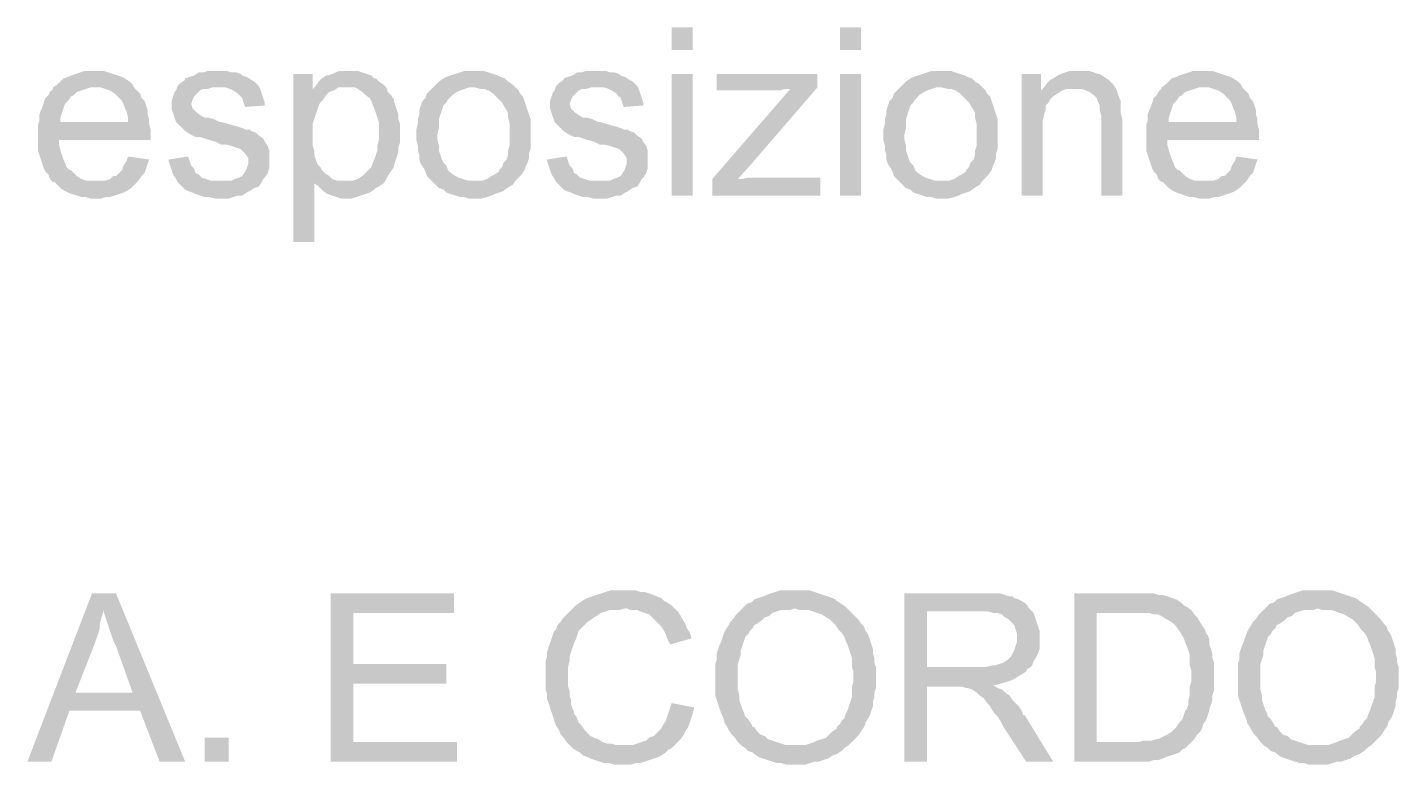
# Model space of a CAD drawing. Header units: millimetres. Extents: x -35.3 to 0.3, y 0.4 to 20.6.
# Drawn here: x -33.609 to -32.848, y 11.554 to 11.963 of the extents above; entities that cross this region are included whole.
import ezdxf

# ---------------------------------------------------------------- set-up
doc = ezdxf.new("R2010")
doc.units = ezdxf.units.MM
doc.layers.add('PDF _Riempimenti solidi', color=7, linetype='Continuous')

msp = doc.modelspace()

# ---------------------------------------------------------------- hatches: boundary and pattern name
at = {"layer": 'PDF _Riempimenti solidi', "transparency": 33554559}
for points in [[(-33.23933, 11.95017), (-33.23933, 11.96267), (-33.251, 11.96267), (-33.251, 11.95017)], [(-33.146, 11.95017), (-33.146, 11.96267), (-33.15767, 11.96267), (-33.15767, 11.95017)], [(-33.571, 11.93851), (-33.57683, 11.93851), (-33.57933, 11.93767), (-33.58183, 11.93684), (-33.58433, 11.93601), (-33.586, 11.93517), (-33.5885, 11.93434), (-33.59183, 11.93101), (-33.59433, 11.92934), (-33.56767, 11.92934), (-33.56517, 11.92851), (-33.56267, 11.92767), (-33.56017, 11.92601), (-33.55683, 11.92267), (-33.556, 11.92184), (-33.55517, 11.92017), (-33.55433, 11.91767), (-33.5535, 11.91601), (-33.55267, 11.91267), (-33.55267, 11.91017), (-33.59017, 11.91017), (-33.541, 11.90934), (-33.541, 11.91184), (-33.54183, 11.91434), (-33.54183, 11.91684), (-33.54267, 11.91934), (-33.5435, 11.92184), (-33.54517, 11.92351), (-33.546, 11.92601), (-33.54933, 11.92934), (-33.55017, 11.93101), (-33.55183, 11.93267), (-33.55433, 11.93434), (-33.556, 11.93517), (-33.5585, 11.93601), (-33.561, 11.93684), (-33.5635, 11.93767), (-33.566, 11.93851), (-33.5685, 11.93851)], [(-33.5035, 11.93851), (-33.5085, 11.93851), (-33.511, 11.93767), (-33.5135, 11.93767), (-33.516, 11.93601), (-33.5185, 11.93517), (-33.521, 11.93434), (-33.521, 11.93351), (-33.5235, 11.93184), (-33.52517, 11.93017), (-33.50267, 11.92934), (-33.4985, 11.92934), (-33.496, 11.92851), (-33.49433, 11.92767), (-33.49183, 11.92601), (-33.491, 11.92517), (-33.48933, 11.92351), (-33.4885, 11.92101), (-33.48767, 11.91851), (-33.47683, 11.91934), (-33.47683, 11.92101), (-33.47767, 11.92351), (-33.4785, 11.92601), (-33.47933, 11.92851), (-33.48017, 11.93017), (-33.48267, 11.93267), (-33.48433, 11.93351), (-33.48683, 11.93517), (-33.48933, 11.93601), (-33.49017, 11.93684), (-33.49267, 11.93767), (-33.49517, 11.93767), (-33.49767, 11.93851), (-33.50017, 11.93851)], [(-33.43017, 11.93851), (-33.43517, 11.93851), (-33.43767, 11.93767), (-33.43933, 11.93684), (-33.44183, 11.93601), (-33.44267, 11.93601), (-33.44517, 11.93434), (-33.44683, 11.93267), (-33.4485, 11.93017), (-33.43183, 11.92934), (-33.42683, 11.92934), (-33.42517, 11.92851), (-33.42267, 11.92684), (-33.421, 11.92517), (-33.4185, 11.92351), (-33.41767, 11.92184), (-33.41683, 11.91934), (-33.416, 11.91767), (-33.41517, 11.91517), (-33.4135, 11.91017), (-33.4135, 11.90017), (-33.41433, 11.89684), (-33.41433, 11.89434), (-33.41517, 11.89184), (-33.416, 11.88934), (-33.41683, 11.88767), (-33.41767, 11.88517), (-33.41933, 11.88351), (-33.421, 11.88184), (-33.42267, 11.88017), (-33.42517, 11.87851), (-33.42767, 11.87767), (-33.43183, 11.87767), (-33.44933, 11.87601), (-33.44767, 11.87517), (-33.446, 11.87351), (-33.44433, 11.87184), (-33.44183, 11.87017), (-33.43933, 11.86934), (-33.43433, 11.86767), (-33.4285, 11.86767), (-33.426, 11.86851), (-33.421, 11.87017), (-33.4185, 11.87101), (-33.416, 11.87267), (-33.41517, 11.87351), (-33.4135, 11.87434), (-33.411, 11.87601), (-33.40933, 11.87851), (-33.4085, 11.88017), (-33.40683, 11.88267), (-33.40517, 11.88517), (-33.40517, 11.88601), (-33.4035, 11.89101), (-33.40267, 11.89351), (-33.40267, 11.89601), (-33.40183, 11.89851), (-33.40183, 11.90934), (-33.40267, 11.91184), (-33.40267, 11.91434), (-33.4035, 11.91684), (-33.40433, 11.91934), (-33.40517, 11.92184), (-33.40517, 11.92267), (-33.40683, 11.92517), (-33.4085, 11.92684), (-33.40933, 11.92934), (-33.411, 11.93101), (-33.4135, 11.93267), (-33.41517, 11.93434), (-33.416, 11.93434), (-33.41767, 11.93601), (-33.42017, 11.93684), (-33.42267, 11.93767), (-33.42517, 11.93851), (-33.42767, 11.93851)], [(-33.361, 11.93851), (-33.366, 11.93851), (-33.3685, 11.93767), (-33.371, 11.93684), (-33.3735, 11.93601), (-33.376, 11.93517), (-33.37767, 11.93434), (-33.38017, 11.93267), (-33.3835, 11.92934), (-33.36017, 11.92934), (-33.35683, 11.92851), (-33.35517, 11.92851), (-33.35267, 11.92767), (-33.35017, 11.92601), (-33.3485, 11.92434), (-33.34517, 11.92101), (-33.34433, 11.91934), (-33.34267, 11.91684), (-33.34183, 11.91517), (-33.34183, 11.91267), (-33.341, 11.90934), (-33.341, 11.89684), (-33.34183, 11.89434), (-33.34183, 11.89184), (-33.34267, 11.88934), (-33.34433, 11.88767), (-33.34517, 11.88517), (-33.34683, 11.88351), (-33.34683, 11.88267), (-33.34933, 11.88101), (-33.351, 11.88017), (-33.3535, 11.87851), (-33.356, 11.87767), (-33.361, 11.87767), (-33.3835, 11.87684), (-33.38017, 11.87351), (-33.37767, 11.87267), (-33.376, 11.87101), (-33.3735, 11.87017), (-33.371, 11.86934), (-33.3685, 11.86851), (-33.366, 11.86851), (-33.3635, 11.86767), (-33.35683, 11.86767), (-33.3535, 11.86851), (-33.351, 11.86934), (-33.34933, 11.87017), (-33.34433, 11.87184), (-33.3435, 11.87267), (-33.341, 11.87434), (-33.33933, 11.87517), (-33.33767, 11.87767), (-33.33433, 11.88101), (-33.33267, 11.88351), (-33.33183, 11.88601), (-33.331, 11.88767), (-33.33017, 11.89017), (-33.33017, 11.89267), (-33.32933, 11.89517), (-33.32933, 11.91184), (-33.331, 11.91684), (-33.33183, 11.91934), (-33.33267, 11.92184), (-33.3335, 11.92434), (-33.33517, 11.92601), (-33.336, 11.92767), (-33.33767, 11.92934), (-33.33933, 11.93101), (-33.34183, 11.93267), (-33.3435, 11.93434), (-33.346, 11.93517), (-33.34767, 11.93601), (-33.35017, 11.93684), (-33.35267, 11.93767), (-33.35517, 11.93851), (-33.35767, 11.93851)], [(-33.2935, 11.93851), (-33.2985, 11.93851), (-33.301, 11.93767), (-33.3035, 11.93767), (-33.306, 11.93601), (-33.3085, 11.93517), (-33.311, 11.93434), (-33.311, 11.93351), (-33.3135, 11.93184), (-33.31517, 11.93017), (-33.29267, 11.92934), (-33.2885, 11.92934), (-33.286, 11.92851), (-33.28433, 11.92767), (-33.28183, 11.92601), (-33.281, 11.92517), (-33.27933, 11.92351), (-33.2785, 11.92101), (-33.27767, 11.91851), (-33.26683, 11.91934), (-33.26683, 11.92101), (-33.26767, 11.92351), (-33.2685, 11.92601), (-33.26933, 11.92851), (-33.27017, 11.93017), (-33.271, 11.93101), (-33.27267, 11.93267), (-33.27433, 11.93351), (-33.27683, 11.93517), (-33.27933, 11.93601), (-33.28017, 11.93684), (-33.28267, 11.93767), (-33.28517, 11.93767), (-33.28767, 11.93851), (-33.29017, 11.93851)], [(-33.10183, 11.93851), (-33.10683, 11.93851), (-33.10933, 11.93767), (-33.11183, 11.93684), (-33.11683, 11.93517), (-33.1185, 11.93434), (-33.121, 11.93267), (-33.12267, 11.93101), (-33.12433, 11.92934), (-33.101, 11.92934), (-33.09767, 11.92851), (-33.096, 11.92851), (-33.0935, 11.92767), (-33.091, 11.92601), (-33.08767, 11.92267), (-33.086, 11.92101), (-33.08517, 11.91934), (-33.0835, 11.91684), (-33.08267, 11.91517), (-33.08267, 11.91267), (-33.08183, 11.90934), (-33.08183, 11.89684), (-33.08267, 11.89434), (-33.08267, 11.89184), (-33.0835, 11.88934), (-33.08517, 11.88767), (-33.086, 11.88517), (-33.08767, 11.88351), (-33.08767, 11.88267), (-33.09017, 11.88101), (-33.09183, 11.88017), (-33.09433, 11.87851), (-33.09683, 11.87767), (-33.10183, 11.87767), (-33.12433, 11.87684), (-33.12267, 11.87517), (-33.121, 11.87351), (-33.1185, 11.87267), (-33.11683, 11.87101), (-33.11183, 11.86934), (-33.10933, 11.86851), (-33.10683, 11.86851), (-33.10433, 11.86767), (-33.09767, 11.86767), (-33.09433, 11.86851), (-33.09183, 11.86934), (-33.09017, 11.87017), (-33.08767, 11.87101), (-33.08517, 11.87184), (-33.08433, 11.87267), (-33.08183, 11.87434), (-33.08017, 11.87517), (-33.0785, 11.87767), (-33.07517, 11.88101), (-33.0735, 11.88351), (-33.07267, 11.88601), (-33.07183, 11.88767), (-33.071, 11.89017), (-33.071, 11.89267), (-33.07017, 11.89517), (-33.07017, 11.91184), (-33.07183, 11.91684), (-33.07267, 11.91934), (-33.0735, 11.92184), (-33.07433, 11.92434), (-33.076, 11.92601), (-33.07683, 11.92767), (-33.0785, 11.92934), (-33.08017, 11.93101), (-33.08267, 11.93267), (-33.08433, 11.93434), (-33.08683, 11.93517), (-33.0885, 11.93601), (-33.091, 11.93684), (-33.0935, 11.93767), (-33.096, 11.93851), (-33.0985, 11.93851)], [(-33.02433, 11.93851), (-33.03017, 11.93851), (-33.03267, 11.93767), (-33.03517, 11.93684), (-33.03683, 11.93601), (-33.03933, 11.93434), (-33.041, 11.93351), (-33.04267, 11.93184), (-33.04433, 11.92934), (-33.02683, 11.92851), (-33.0235, 11.92851), (-33.021, 11.92767), (-33.01933, 11.92684), (-33.01683, 11.92517), (-33.01517, 11.92351), (-33.01433, 11.92101), (-33.0135, 11.91934), (-33.0135, 11.91684), (-33.01267, 11.91351), (-33.01267, 11.86934), (-33.001, 11.86934), (-33.001, 11.91184), (-33.00183, 11.91517), (-33.00183, 11.92184), (-33.00267, 11.92351), (-33.0035, 11.92601), (-33.00433, 11.92851), (-33.006, 11.93101), (-33.00683, 11.93184), (-33.0085, 11.93351), (-33.011, 11.93517), (-33.0135, 11.93684), (-33.01433, 11.93684), (-33.01683, 11.93767), (-33.01933, 11.93851), (-33.02183, 11.93851)], [(-32.956, 11.93851), (-32.96183, 11.93851), (-32.96433, 11.93767), (-32.96683, 11.93684), (-32.96933, 11.93601), (-32.971, 11.93517), (-32.9735, 11.93434), (-32.97683, 11.93101), (-32.97933, 11.92934), (-32.95267, 11.92934), (-32.95017, 11.92851), (-32.94767, 11.92767), (-32.94517, 11.92601), (-32.94183, 11.92267), (-32.941, 11.92184), (-32.94017, 11.92017), (-32.93933, 11.91767), (-32.9385, 11.91601), (-32.93767, 11.91267), (-32.93767, 11.91017), (-32.97517, 11.91017), (-32.926, 11.90934), (-32.926, 11.91184), (-32.92683, 11.91434), (-32.92683, 11.91684), (-32.92767, 11.91934), (-32.9285, 11.92184), (-32.93017, 11.92351), (-32.931, 11.92601), (-32.93267, 11.92767), (-32.93433, 11.92934), (-32.93517, 11.93101), (-32.93683, 11.93267), (-32.93933, 11.93434), (-32.941, 11.93517), (-32.946, 11.93684), (-32.9485, 11.93767), (-32.951, 11.93851), (-32.9535, 11.93851)], [(-33.52517, 11.93017), (-33.526, 11.92767), (-33.52683, 11.92684), (-33.52767, 11.92434), (-33.5285, 11.92184), (-33.5285, 11.91767), (-33.52767, 11.91517), (-33.52683, 11.91267), (-33.526, 11.91017), (-33.52267, 11.90684), (-33.521, 11.90517), (-33.5185, 11.90351), (-33.51683, 11.90267), (-33.51517, 11.90184), (-33.51267, 11.90184), (-33.51017, 11.90101), (-33.50767, 11.90017), (-33.50433, 11.89934), (-33.501, 11.89767), (-33.4985, 11.89767), (-33.49517, 11.89684), (-33.49267, 11.89601), (-33.49017, 11.89517), (-33.48767, 11.89267), (-33.486, 11.89017), (-33.486, 11.88684), (-33.48683, 11.88434), (-33.48767, 11.88267), (-33.48933, 11.88017), (-33.491, 11.87934), (-33.4935, 11.87851), (-33.49517, 11.87767), (-33.501, 11.87767), (-33.52517, 11.87684), (-33.52183, 11.87351), (-33.521, 11.87267), (-33.51933, 11.87184), (-33.51683, 11.87101), (-33.51517, 11.87017), (-33.51267, 11.86934), (-33.51017, 11.86851), (-33.50767, 11.86851), (-33.50433, 11.86767), (-33.49683, 11.86767), (-33.49433, 11.86851), (-33.49183, 11.86934), (-33.48933, 11.86934), (-33.48683, 11.87101), (-33.48517, 11.87184), (-33.48267, 11.87351), (-33.48017, 11.87434), (-33.4785, 11.87684), (-33.47767, 11.87851), (-33.47683, 11.87934), (-33.47517, 11.88184), (-33.47433, 11.88434), (-33.47433, 11.89434), (-33.47517, 11.89684), (-33.47683, 11.89934), (-33.47767, 11.90101), (-33.48017, 11.90267), (-33.48183, 11.90434), (-33.48433, 11.90517), (-33.48517, 11.90601), (-33.48767, 11.90601), (-33.48933, 11.90684), (-33.49183, 11.90767), (-33.49517, 11.90851), (-33.49767, 11.90934), (-33.501, 11.91017), (-33.50183, 11.91017), (-33.50517, 11.91184), (-33.5085, 11.91267), (-33.51017, 11.91267), (-33.51183, 11.91351), (-33.51433, 11.91517), (-33.516, 11.91684), (-33.51683, 11.91767), (-33.51767, 11.92017), (-33.51683, 11.92267), (-33.516, 11.92434), (-33.5135, 11.92684), (-33.51267, 11.92767), (-33.511, 11.92851), (-33.5085, 11.92851), (-33.506, 11.92934), (-33.50267, 11.92934)], [(-33.45017, 11.93684), (-33.461, 11.93684), (-33.461, 11.84351), (-33.44933, 11.84351), (-33.44933, 11.87601), (-33.43183, 11.87767), (-33.43683, 11.87767), (-33.43933, 11.87851), (-33.441, 11.88017), (-33.4435, 11.88184), (-33.44517, 11.88351), (-33.446, 11.88517), (-33.44767, 11.88684), (-33.44933, 11.89184), (-33.44933, 11.89434), (-33.45017, 11.89684), (-33.45017, 11.90934), (-33.44767, 11.91684), (-33.44683, 11.91934), (-33.446, 11.92101), (-33.44433, 11.92267), (-33.44267, 11.92517), (-33.441, 11.92684), (-33.4385, 11.92767), (-33.45017, 11.92851)], [(-33.4485, 11.93017), (-33.45017, 11.92851), (-33.4385, 11.92767), (-33.436, 11.92934), (-33.43183, 11.92934)], [(-33.31517, 11.93017), (-33.316, 11.92767), (-33.31683, 11.92684), (-33.31767, 11.92434), (-33.3185, 11.92184), (-33.3185, 11.91767), (-33.31767, 11.91517), (-33.316, 11.91017), (-33.31433, 11.90851), (-33.311, 11.90517), (-33.3085, 11.90351), (-33.30517, 11.90184), (-33.30267, 11.90184), (-33.30017, 11.90101), (-33.29767, 11.90017), (-33.29433, 11.89934), (-33.291, 11.89767), (-33.2885, 11.89767), (-33.28517, 11.89684), (-33.28267, 11.89601), (-33.28017, 11.89517), (-33.27933, 11.89434), (-33.27767, 11.89267), (-33.276, 11.89017), (-33.276, 11.88684), (-33.27683, 11.88434), (-33.27767, 11.88267), (-33.27933, 11.88017), (-33.281, 11.87934), (-33.2835, 11.87851), (-33.28517, 11.87767), (-33.291, 11.87767), (-33.31517, 11.87684), (-33.3135, 11.87517), (-33.31183, 11.87351), (-33.311, 11.87267), (-33.30933, 11.87184), (-33.30683, 11.87101), (-33.30517, 11.87017), (-33.30267, 11.86934), (-33.30017, 11.86851), (-33.29767, 11.86851), (-33.29433, 11.86767), (-33.28683, 11.86767), (-33.28183, 11.86934), (-33.27933, 11.86934), (-33.27683, 11.87101), (-33.27517, 11.87184), (-33.27267, 11.87351), (-33.27017, 11.87434), (-33.2685, 11.87684), (-33.26767, 11.87851), (-33.26683, 11.87934), (-33.26517, 11.88184), (-33.26433, 11.88434), (-33.26433, 11.89434), (-33.26517, 11.89684), (-33.26683, 11.89934), (-33.26767, 11.90101), (-33.27017, 11.90267), (-33.27183, 11.90434), (-33.27433, 11.90517), (-33.27517, 11.90601), (-33.27767, 11.90601), (-33.27933, 11.90684), (-33.28183, 11.90767), (-33.28517, 11.90851), (-33.28767, 11.90934), (-33.291, 11.91017), (-33.29183, 11.91017), (-33.29517, 11.91184), (-33.2985, 11.91267), (-33.30017, 11.91267), (-33.30183, 11.91351), (-33.30433, 11.91517), (-33.306, 11.91684), (-33.30683, 11.91767), (-33.30767, 11.92017), (-33.30683, 11.92267), (-33.306, 11.92434), (-33.3035, 11.92684), (-33.30267, 11.92767), (-33.301, 11.92851), (-33.2985, 11.92851), (-33.296, 11.92934), (-33.29267, 11.92934)], [(-33.23933, 11.86934), (-33.23933, 11.93684), (-33.251, 11.93684), (-33.251, 11.86934)], [(-33.17017, 11.93684), (-33.226, 11.93684), (-33.226, 11.92767), (-33.191, 11.92767), (-33.1885, 11.92851), (-33.18517, 11.92851), (-33.17017, 11.92934)], [(-33.146, 11.86934), (-33.146, 11.93684), (-33.15767, 11.93684), (-33.15767, 11.86934)], [(-33.046, 11.93684), (-33.05683, 11.93684), (-33.05683, 11.86934), (-33.04517, 11.86934), (-33.04517, 11.91101), (-33.04433, 11.91434), (-33.0435, 11.91684), (-33.0435, 11.91934), (-33.04183, 11.92101), (-33.041, 11.92267), (-33.03933, 11.92434), (-33.03683, 11.92601), (-33.03433, 11.92767), (-33.046, 11.92767)], [(-33.59433, 11.92934), (-33.59433, 11.92851), (-33.596, 11.92684), (-33.59683, 11.92517), (-33.5985, 11.92351), (-33.59933, 11.92101), (-33.60017, 11.91851), (-33.601, 11.91684), (-33.60183, 11.91434), (-33.60183, 11.91101), (-33.60267, 11.90851), (-33.60267, 11.89434), (-33.59933, 11.88434), (-33.5985, 11.88267), (-33.59683, 11.88101), (-33.596, 11.87851), (-33.59433, 11.87684), (-33.57017, 11.87767), (-33.576, 11.87767), (-33.5785, 11.87851), (-33.581, 11.88017), (-33.58433, 11.88351), (-33.58517, 11.88351), (-33.58683, 11.88517), (-33.58767, 11.88767), (-33.5885, 11.88934), (-33.58933, 11.89184), (-33.59017, 11.89434), (-33.591, 11.89767), (-33.591, 11.90017), (-33.54017, 11.90017), (-33.54017, 11.90601), (-33.541, 11.90934), (-33.59017, 11.91017), (-33.59017, 11.91267), (-33.58933, 11.91517), (-33.5885, 11.91767), (-33.58767, 11.92017), (-33.586, 11.92184), (-33.58433, 11.92434), (-33.58267, 11.92517), (-33.581, 11.92684), (-33.5785, 11.92767), (-33.5735, 11.92934), (-33.571, 11.92934)], [(-33.3835, 11.92934), (-33.38683, 11.92601), (-33.38767, 11.92351), (-33.38933, 11.92184), (-33.39017, 11.91934), (-33.391, 11.91684), (-33.391, 11.91434), (-33.39183, 11.91184), (-33.39183, 11.90934), (-33.39267, 11.90601), (-33.39267, 11.90017), (-33.39183, 11.89684), (-33.39183, 11.89434), (-33.391, 11.89184), (-33.391, 11.88934), (-33.39017, 11.88684), (-33.3885, 11.88434), (-33.38767, 11.88267), (-33.38683, 11.88017), (-33.3835, 11.87684), (-33.361, 11.87767), (-33.36433, 11.87767), (-33.36683, 11.87851), (-33.36933, 11.87934), (-33.371, 11.88017), (-33.3735, 11.88184), (-33.37517, 11.88351), (-33.376, 11.88601), (-33.37767, 11.88767), (-33.3785, 11.88934), (-33.38017, 11.89434), (-33.38017, 11.89684), (-33.381, 11.90017), (-33.381, 11.90351), (-33.38017, 11.90684), (-33.38017, 11.91184), (-33.3785, 11.91684), (-33.37767, 11.91934), (-33.376, 11.92101), (-33.37517, 11.92267), (-33.37433, 11.92351), (-33.37267, 11.92517), (-33.37017, 11.92684), (-33.3685, 11.92767), (-33.366, 11.92851), (-33.3635, 11.92934), (-33.361, 11.92934)], [(-33.17017, 11.92934), (-33.18517, 11.92851), (-33.2285, 11.87851), (-33.2285, 11.86934), (-33.21433, 11.87851), (-33.20683, 11.88684)], [(-33.12433, 11.92934), (-33.126, 11.92767), (-33.12767, 11.92601), (-33.1285, 11.92351), (-33.13017, 11.92184), (-33.131, 11.91934), (-33.13183, 11.91684), (-33.13183, 11.91434), (-33.13267, 11.91184), (-33.13267, 11.90934), (-33.1335, 11.90601), (-33.1335, 11.90017), (-33.13267, 11.89684), (-33.13267, 11.89434), (-33.13183, 11.89184), (-33.13183, 11.88934), (-33.131, 11.88684), (-33.12933, 11.88434), (-33.1285, 11.88267), (-33.12767, 11.88017), (-33.126, 11.87851), (-33.12433, 11.87684), (-33.10183, 11.87767), (-33.10517, 11.87767), (-33.10767, 11.87851), (-33.11017, 11.87934), (-33.11183, 11.88017), (-33.11433, 11.88184), (-33.116, 11.88351), (-33.11683, 11.88601), (-33.1185, 11.88767), (-33.11933, 11.88934), (-33.121, 11.89434), (-33.121, 11.89684), (-33.12183, 11.90017), (-33.12183, 11.90351), (-33.121, 11.90684), (-33.121, 11.91184), (-33.11933, 11.91684), (-33.1185, 11.91934), (-33.11683, 11.92101), (-33.116, 11.92267), (-33.11517, 11.92351), (-33.1135, 11.92517), (-33.111, 11.92684), (-33.10933, 11.92767), (-33.10683, 11.92851), (-33.10433, 11.92934), (-33.10183, 11.92934)], [(-33.04433, 11.92934), (-33.046, 11.92767), (-33.03433, 11.92767), (-33.03183, 11.92851), (-33.02683, 11.92851)], [(-32.97933, 11.92934), (-32.97933, 11.92851), (-32.981, 11.92684), (-32.98183, 11.92517), (-32.9835, 11.92351), (-32.98433, 11.92101), (-32.98517, 11.91851), (-32.986, 11.91684), (-32.98683, 11.91434), (-32.98683, 11.91101), (-32.98767, 11.90851), (-32.98767, 11.89434), (-32.98683, 11.89184), (-32.986, 11.88934), (-32.98517, 11.88684), (-32.98433, 11.88434), (-32.9835, 11.88267), (-32.98183, 11.88101), (-32.981, 11.87851), (-32.97933, 11.87684), (-32.95517, 11.87767), (-32.961, 11.87767), (-32.9635, 11.87851), (-32.966, 11.88017), (-32.96933, 11.88351), (-32.97017, 11.88351), (-32.97183, 11.88517), (-32.97267, 11.88767), (-32.9735, 11.88934), (-32.97517, 11.89434), (-32.976, 11.89767), (-32.976, 11.90017), (-32.92517, 11.90017), (-32.92517, 11.90601), (-32.926, 11.90934), (-32.97517, 11.91017), (-32.97517, 11.91267), (-32.97433, 11.91517), (-32.9735, 11.91767), (-32.97267, 11.92017), (-32.971, 11.92184), (-32.96933, 11.92434), (-32.96767, 11.92517), (-32.966, 11.92684), (-32.9635, 11.92767), (-32.961, 11.92851), (-32.9585, 11.92934), (-32.956, 11.92934)], [(-33.55267, 11.89101), (-33.5535, 11.88851), (-33.55517, 11.88601), (-33.556, 11.88351), (-33.55767, 11.88184), (-33.55933, 11.88017), (-33.561, 11.88017), (-33.56267, 11.87851), (-33.56517, 11.87767), (-33.57017, 11.87767), (-33.59433, 11.87684), (-33.5935, 11.87684), (-33.59183, 11.87517), (-33.59017, 11.87351), (-33.58767, 11.87184), (-33.586, 11.87101), (-33.581, 11.86934), (-33.5785, 11.86851), (-33.576, 11.86851), (-33.5735, 11.86767), (-33.56767, 11.86767), (-33.56517, 11.86851), (-33.56267, 11.86851), (-33.56017, 11.86934), (-33.55767, 11.87017), (-33.55517, 11.87101), (-33.5535, 11.87184), (-33.551, 11.87351), (-33.55017, 11.87434), (-33.5485, 11.87601), (-33.54683, 11.87767), (-33.54517, 11.88017), (-33.5435, 11.88184), (-33.54267, 11.88434), (-33.54183, 11.88684), (-33.541, 11.88934)], [(-33.51933, 11.89101), (-33.53017, 11.88934), (-33.53017, 11.88851), (-33.52933, 11.88601), (-33.5285, 11.88351), (-33.52767, 11.88101), (-33.526, 11.87851), (-33.52517, 11.87684), (-33.501, 11.87767), (-33.50683, 11.87767), (-33.50933, 11.87851), (-33.51183, 11.87934), (-33.5135, 11.88101), (-33.51517, 11.88184), (-33.516, 11.88434), (-33.51767, 11.88601), (-33.5185, 11.88851)], [(-33.30933, 11.89101), (-33.32017, 11.88934), (-33.32017, 11.88851), (-33.31933, 11.88601), (-33.3185, 11.88351), (-33.31767, 11.88101), (-33.316, 11.87851), (-33.31517, 11.87684), (-33.291, 11.87767), (-33.29683, 11.87767), (-33.29933, 11.87851), (-33.30183, 11.87934), (-33.3035, 11.88101), (-33.30517, 11.88184), (-33.306, 11.88434), (-33.30767, 11.88601), (-33.3085, 11.88851)], [(-32.93767, 11.89101), (-32.9385, 11.88851), (-32.94017, 11.88601), (-32.941, 11.88351), (-32.94267, 11.88184), (-32.94433, 11.88017), (-32.946, 11.88017), (-32.94767, 11.87851), (-32.95017, 11.87767), (-32.95517, 11.87767), (-32.97933, 11.87684), (-32.9785, 11.87684), (-32.97683, 11.87517), (-32.97517, 11.87351), (-32.97267, 11.87184), (-32.971, 11.87101), (-32.966, 11.86934), (-32.9635, 11.86851), (-32.961, 11.86851), (-32.9585, 11.86767), (-32.95267, 11.86767), (-32.95017, 11.86851), (-32.94767, 11.86851), (-32.94517, 11.86934), (-32.94267, 11.87017), (-32.94017, 11.87101), (-32.9385, 11.87184), (-32.936, 11.87351), (-32.93517, 11.87434), (-32.9335, 11.87601), (-32.93183, 11.87767), (-32.93017, 11.88017), (-32.9285, 11.88184), (-32.92767, 11.88434), (-32.926, 11.88934)], [(-33.1685, 11.87934), (-33.2085, 11.87934), (-33.21183, 11.87851), (-33.21433, 11.87851), (-33.2285, 11.86934), (-33.1685, 11.86934)], [(-33.55933, 11.64851), (-33.57267, 11.64851), (-33.6085, 11.55517), (-33.59517, 11.55517), (-33.58517, 11.58351), (-33.546, 11.58351), (-33.58183, 11.59351), (-33.571, 11.62101), (-33.57017, 11.62351), (-33.56933, 11.62601), (-33.5685, 11.62851), (-33.5685, 11.63101), (-33.56767, 11.63434), (-33.566, 11.63934)], [(-33.55933, 11.64851), (-33.566, 11.63934), (-33.566, 11.63767), (-33.56517, 11.63517), (-33.56433, 11.63267), (-33.5635, 11.63017), (-33.56267, 11.62767), (-33.56183, 11.62517), (-33.561, 11.62267), (-33.55933, 11.61934), (-33.55017, 11.59351), (-33.58183, 11.59351), (-33.546, 11.58351), (-33.53517, 11.55517), (-33.521, 11.55517)], [(-33.37183, 11.64851), (-33.44017, 11.64851), (-33.44017, 11.55517), (-33.37017, 11.55517), (-33.37017, 11.56601), (-33.42767, 11.56601), (-33.42767, 11.59851), (-33.376, 11.59851), (-33.376, 11.60934), (-33.42767, 11.60934), (-33.42767, 11.63767), (-33.37183, 11.63767)], [(-33.27683, 11.65017), (-33.28517, 11.65017), (-33.28767, 11.64934), (-33.29017, 11.64851), (-33.29267, 11.64767), (-33.29517, 11.64684), (-33.29767, 11.64601), (-33.29933, 11.64517), (-33.30433, 11.64184), (-33.30767, 11.63851), (-33.30933, 11.63684), (-33.311, 11.63517), (-33.31267, 11.63267), (-33.31433, 11.63101), (-33.31517, 11.62851), (-33.316, 11.62767), (-33.31683, 11.62601), (-33.31767, 11.62351), (-33.3185, 11.62101), (-33.31933, 11.61851), (-33.32017, 11.61601), (-33.32017, 11.61351), (-33.321, 11.61101), (-33.321, 11.59517), (-33.32017, 11.59267), (-33.32017, 11.59017), (-33.31933, 11.58767), (-33.3185, 11.58517), (-33.31767, 11.58267), (-33.31517, 11.57517), (-33.3135, 11.57267), (-33.31267, 11.57017), (-33.311, 11.56851), (-33.30933, 11.56601), (-33.30767, 11.56434), (-33.306, 11.56267), (-33.2785, 11.56434), (-33.28183, 11.56434), (-33.28433, 11.56517), (-33.28683, 11.56517), (-33.28933, 11.56601), (-33.29183, 11.56767), (-33.29433, 11.56851), (-33.296, 11.56934), (-33.29933, 11.57267), (-33.301, 11.57517), (-33.30267, 11.57684), (-33.3035, 11.57934), (-33.30517, 11.58184), (-33.30517, 11.58267), (-33.306, 11.58434), (-33.30683, 11.58684), (-33.30683, 11.58934), (-33.30767, 11.59184), (-33.30767, 11.59434), (-33.3085, 11.59684), (-33.3085, 11.60767), (-33.30767, 11.61101), (-33.30767, 11.61351), (-33.30683, 11.61601), (-33.306, 11.61851), (-33.30517, 11.62101), (-33.30433, 11.62267), (-33.3035, 11.62517), (-33.30267, 11.62767), (-33.29933, 11.63101), (-33.29767, 11.63267), (-33.29517, 11.63434), (-33.29433, 11.63517), (-33.29267, 11.63601), (-33.29017, 11.63767), (-33.28767, 11.63851), (-33.28517, 11.63934), (-33.28017, 11.63934), (-33.27683, 11.64017), (-33.24933, 11.64017), (-33.251, 11.64184), (-33.2535, 11.64351), (-33.25517, 11.64434), (-33.25683, 11.64601), (-33.25933, 11.64684), (-33.261, 11.64767), (-33.2635, 11.64851), (-33.266, 11.64934), (-33.2685, 11.64934), (-33.271, 11.65017), (-33.27433, 11.65017)], [(-33.18267, 11.65017), (-33.191, 11.65017), (-33.1935, 11.64934), (-33.196, 11.64851), (-33.1985, 11.64767), (-33.20017, 11.64684), (-33.20267, 11.64601), (-33.20517, 11.64517), (-33.20683, 11.64351), (-33.20933, 11.64267), (-33.211, 11.64101), (-33.18267, 11.64017), (-33.18017, 11.63934), (-33.17517, 11.63934), (-33.17017, 11.63767), (-33.16767, 11.63684), (-33.16517, 11.63517), (-33.1635, 11.63434), (-33.16183, 11.63267), (-33.16017, 11.63101), (-33.1585, 11.62851), (-33.15683, 11.62684), (-33.15517, 11.62434), (-33.15433, 11.62184), (-33.1535, 11.62017), (-33.15267, 11.61767), (-33.15183, 11.61517), (-33.151, 11.61267), (-33.151, 11.60767), (-33.15017, 11.60517), (-33.15017, 11.59934), (-33.151, 11.59684), (-33.151, 11.59101), (-33.15183, 11.58851), (-33.15267, 11.58601), (-33.1535, 11.58351), (-33.15433, 11.58184), (-33.15517, 11.57934), (-33.15683, 11.57767), (-33.15767, 11.57601), (-33.15933, 11.57434), (-33.15933, 11.57351), (-33.16183, 11.57184), (-33.16517, 11.56851), (-33.16767, 11.56767), (-33.17017, 11.56684), (-33.17183, 11.56601), (-33.17433, 11.56517), (-33.17683, 11.56434), (-33.18267, 11.56434), (-33.15267, 11.56434), (-33.151, 11.56601), (-33.14767, 11.56934), (-33.146, 11.57184), (-33.14433, 11.57434), (-33.1435, 11.57601), (-33.1435, 11.57684), (-33.14183, 11.57934), (-33.141, 11.58101), (-33.14017, 11.58351), (-33.13933, 11.58601), (-33.13933, 11.58851), (-33.1385, 11.59101), (-33.1385, 11.59351), (-33.13767, 11.59601), (-33.13767, 11.60767), (-33.1385, 11.61017), (-33.1385, 11.61267), (-33.13933, 11.61517), (-33.13933, 11.61767), (-33.14017, 11.62017), (-33.14183, 11.62517), (-33.14267, 11.62684), (-33.1435, 11.62767), (-33.14433, 11.63017), (-33.146, 11.63184), (-33.14767, 11.63434), (-33.151, 11.63767), (-33.15433, 11.64101), (-33.15683, 11.64267), (-33.15933, 11.64434), (-33.16017, 11.64517), (-33.16183, 11.64601), (-33.16433, 11.64684), (-33.16683, 11.64767), (-33.16933, 11.64851), (-33.17183, 11.64934), (-33.17433, 11.65017), (-33.17933, 11.65017)], [(-33.08017, 11.64851), (-33.12183, 11.64851), (-33.12183, 11.55517), (-33.10933, 11.55517), (-33.10933, 11.59684), (-33.09517, 11.59684), (-33.07267, 11.59767), (-33.071, 11.59767), (-33.0685, 11.59851), (-33.06517, 11.59934), (-33.06267, 11.60017), (-33.061, 11.60101), (-33.0585, 11.60267), (-33.05683, 11.60351), (-33.05433, 11.60517), (-33.0535, 11.60684), (-33.05267, 11.60684), (-33.10933, 11.60767), (-33.10933, 11.63851), (-33.07933, 11.63851), (-33.05267, 11.64017), (-33.05433, 11.64267), (-33.05683, 11.64434), (-33.0585, 11.64517), (-33.061, 11.64601), (-33.06183, 11.64684), (-33.0635, 11.64684), (-33.066, 11.64767), (-33.0685, 11.64851), (-33.07683, 11.64851)], [(-32.99517, 11.64851), (-33.02767, 11.64851), (-33.02767, 11.55517), (-32.986, 11.55517), (-32.9835, 11.55601), (-32.981, 11.55601), (-32.9785, 11.55684), (-32.97683, 11.55767), (-32.97433, 11.55851), (-32.96933, 11.56017), (-32.96767, 11.56184), (-32.966, 11.56267), (-32.96267, 11.56601), (-33.01517, 11.56601), (-33.01517, 11.63767), (-32.99517, 11.63767), (-32.96267, 11.63934), (-32.96517, 11.64101), (-32.96683, 11.64184), (-32.9685, 11.64351), (-32.971, 11.64517), (-32.9735, 11.64601), (-32.976, 11.64684), (-32.9785, 11.64767), (-32.981, 11.64767), (-32.9835, 11.64851), (-32.99183, 11.64851)], [(-32.89267, 11.65017), (-32.901, 11.65017), (-32.9035, 11.64934), (-32.906, 11.64851), (-32.9085, 11.64767), (-32.91017, 11.64684), (-32.91267, 11.64601), (-32.91517, 11.64517), (-32.91683, 11.64351), (-32.91933, 11.64267), (-32.921, 11.64101), (-32.89267, 11.64017), (-32.89017, 11.63934), (-32.88517, 11.63934), (-32.88267, 11.63851), (-32.88017, 11.63767), (-32.87767, 11.63684), (-32.87517, 11.63517), (-32.8735, 11.63434), (-32.87017, 11.63101), (-32.8685, 11.62851), (-32.86683, 11.62684), (-32.86517, 11.62434), (-32.86433, 11.62184), (-32.8635, 11.62017), (-32.86183, 11.61517), (-32.861, 11.61267), (-32.861, 11.60767), (-32.86017, 11.60517), (-32.86017, 11.59934), (-32.861, 11.59684), (-32.861, 11.59101), (-32.86183, 11.58851), (-32.86267, 11.58601), (-32.8635, 11.58351), (-32.86433, 11.58184), (-32.86517, 11.57934), (-32.86683, 11.57767), (-32.86767, 11.57601), (-32.86933, 11.57434), (-32.86933, 11.57351), (-32.87183, 11.57184), (-32.8735, 11.57017), (-32.87517, 11.56851), (-32.87767, 11.56767), (-32.88017, 11.56684), (-32.88183, 11.56601), (-32.88433, 11.56517), (-32.88683, 11.56434), (-32.89267, 11.56434), (-32.86267, 11.56434), (-32.85933, 11.56767), (-32.85767, 11.56934), (-32.856, 11.57184), (-32.85433, 11.57434), (-32.8535, 11.57601), (-32.8535, 11.57684), (-32.85183, 11.57934), (-32.851, 11.58101), (-32.85017, 11.58351), (-32.84933, 11.58601), (-32.84933, 11.58851), (-32.8485, 11.59101), (-32.8485, 11.59351), (-32.84767, 11.59601), (-32.84767, 11.60767), (-32.8485, 11.61017), (-32.8485, 11.61267), (-32.84933, 11.61517), (-32.84933, 11.61767), (-32.85183, 11.62517), (-32.85267, 11.62684), (-32.8535, 11.62767), (-32.85433, 11.63017), (-32.856, 11.63184), (-32.85767, 11.63434), (-32.85933, 11.63601), (-32.86267, 11.63934), (-32.86433, 11.64101), (-32.86683, 11.64267), (-32.86933, 11.64434), (-32.87017, 11.64517), (-32.87183, 11.64601), (-32.87433, 11.64684), (-32.87683, 11.64767), (-32.87933, 11.64851), (-32.88183, 11.64934), (-32.88433, 11.65017), (-32.88933, 11.65017)], [(-33.211, 11.64101), (-33.21267, 11.63934), (-33.21433, 11.63767), (-33.21517, 11.63684), (-33.21683, 11.63434), (-33.2185, 11.63267), (-33.21933, 11.63101), (-33.221, 11.62851), (-33.22183, 11.62684), (-33.22267, 11.62434), (-33.2235, 11.62184), (-33.22433, 11.62017), (-33.226, 11.61517), (-33.226, 11.61184), (-33.22683, 11.60934), (-33.22683, 11.59184), (-33.226, 11.58934), (-33.22517, 11.58684), (-33.22433, 11.58434), (-33.2235, 11.58184), (-33.22267, 11.58017), (-33.22183, 11.57767), (-33.22183, 11.57684), (-33.22017, 11.57434), (-33.21933, 11.57267), (-33.21767, 11.57017), (-33.216, 11.56851), (-33.21433, 11.56601), (-33.21267, 11.56434), (-33.21017, 11.56267), (-33.2085, 11.56101), (-33.206, 11.56017), (-33.20517, 11.55934), (-33.20267, 11.55767), (-33.20017, 11.55684), (-33.19517, 11.55517), (-33.19267, 11.55434), (-33.19017, 11.55434), (-33.18767, 11.55351), (-33.17683, 11.55351), (-33.17433, 11.55434), (-33.17183, 11.55517), (-33.16933, 11.55517), (-33.16433, 11.55684), (-33.16183, 11.55851), (-33.15933, 11.55934), (-33.15683, 11.56101), (-33.15517, 11.56267), (-33.15267, 11.56434), (-33.18767, 11.56434), (-33.19017, 11.56517), (-33.19267, 11.56601), (-33.19517, 11.56684), (-33.19767, 11.56767), (-33.19933, 11.56934), (-33.20183, 11.57017), (-33.2035, 11.57184), (-33.20517, 11.57434), (-33.206, 11.57434), (-33.20683, 11.57601), (-33.2085, 11.57851), (-33.21017, 11.58017), (-33.211, 11.58267), (-33.21183, 11.58434), (-33.21267, 11.58684), (-33.2135, 11.58934), (-33.2135, 11.59184), (-33.21433, 11.59517), (-33.21433, 11.60934), (-33.2135, 11.61184), (-33.21267, 11.61434), (-33.21267, 11.61684), (-33.21017, 11.62434), (-33.2085, 11.62601), (-33.20767, 11.62767), (-33.206, 11.62934), (-33.20517, 11.63101), (-33.2035, 11.63184), (-33.201, 11.63351), (-33.19933, 11.63517), (-33.19683, 11.63601), (-33.19517, 11.63767), (-33.19267, 11.63851), (-33.19017, 11.63934), (-33.18517, 11.63934), (-33.18267, 11.64017)], [(-32.921, 11.64101), (-32.92433, 11.63767), (-32.92517, 11.63684), (-32.92683, 11.63434), (-32.9285, 11.63267), (-32.92933, 11.63101), (-32.931, 11.62851), (-32.93183, 11.62684), (-32.9335, 11.62184), (-32.93433, 11.62017), (-32.936, 11.61517), (-32.936, 11.61184), (-32.93683, 11.60934), (-32.93683, 11.59184), (-32.936, 11.58934), (-32.93517, 11.58684), (-32.93433, 11.58434), (-32.9335, 11.58184), (-32.93267, 11.58017), (-32.93183, 11.57767), (-32.93183, 11.57684), (-32.93017, 11.57434), (-32.92933, 11.57267), (-32.92767, 11.57017), (-32.926, 11.56851), (-32.92433, 11.56601), (-32.92267, 11.56434), (-32.92017, 11.56267), (-32.9185, 11.56101), (-32.916, 11.56017), (-32.91517, 11.55934), (-32.91267, 11.55767), (-32.90767, 11.55601), (-32.90517, 11.55517), (-32.90267, 11.55434), (-32.90017, 11.55434), (-32.89767, 11.55351), (-32.88683, 11.55351), (-32.88433, 11.55434), (-32.88183, 11.55517), (-32.87933, 11.55517), (-32.87683, 11.55601), (-32.87433, 11.55684), (-32.87183, 11.55851), (-32.86933, 11.55934), (-32.86683, 11.56101), (-32.86517, 11.56267), (-32.86267, 11.56434), (-32.89767, 11.56434), (-32.90017, 11.56517), (-32.90267, 11.56601), (-32.90517, 11.56684), (-32.90767, 11.56767), (-32.90933, 11.56934), (-32.91183, 11.57017), (-32.9135, 11.57184), (-32.91517, 11.57434), (-32.916, 11.57434), (-32.91683, 11.57601), (-32.9185, 11.57851), (-32.92017, 11.58017), (-32.921, 11.58267), (-32.92183, 11.58434), (-32.92267, 11.58684), (-32.9235, 11.58934), (-32.9235, 11.59184), (-32.92433, 11.59517), (-32.92433, 11.60934), (-32.9235, 11.61184), (-32.92267, 11.61434), (-32.92267, 11.61684), (-32.92183, 11.61934), (-32.92017, 11.62434), (-32.9185, 11.62601), (-32.91767, 11.62767), (-32.916, 11.62934), (-32.91517, 11.63101), (-32.9135, 11.63184), (-32.911, 11.63351), (-32.90933, 11.63517), (-32.90683, 11.63601), (-32.90517, 11.63767), (-32.90017, 11.63934), (-32.89517, 11.63934), (-32.89267, 11.64017)], [(-33.24933, 11.64017), (-33.27683, 11.64017), (-33.276, 11.64017), (-33.2735, 11.63934), (-33.27017, 11.63934), (-33.2685, 11.63851), (-33.266, 11.63767), (-33.2635, 11.63684), (-33.26183, 11.63517), (-33.2585, 11.63184), (-33.25683, 11.63017), (-33.25517, 11.62767), (-33.25433, 11.62601), (-33.2535, 11.62351), (-33.25183, 11.62017), (-33.24017, 11.62351), (-33.24017, 11.62434), (-33.241, 11.62684), (-33.24267, 11.62934), (-33.2435, 11.63184), (-33.24517, 11.63434), (-33.246, 11.63601), (-33.24767, 11.63851)], [(-33.05267, 11.64017), (-33.07933, 11.63851), (-33.07517, 11.63851), (-33.07267, 11.63767), (-33.07017, 11.63767), (-33.06767, 11.63684), (-33.066, 11.63517), (-33.06433, 11.63434), (-33.061, 11.63101), (-33.06017, 11.62851), (-33.05933, 11.62601), (-33.05933, 11.62184), (-33.061, 11.61684), (-33.06183, 11.61517), (-33.06267, 11.61351), (-33.06433, 11.61184), (-33.06683, 11.61017), (-33.06933, 11.60934), (-33.07183, 11.60851), (-33.0735, 11.60851), (-33.07683, 11.60767), (-33.10933, 11.60767), (-33.05267, 11.60684), (-33.051, 11.60851), (-33.05017, 11.61101), (-33.0485, 11.61351), (-33.04767, 11.61517), (-33.04683, 11.61767), (-33.04683, 11.62767), (-33.04767, 11.63017), (-33.0485, 11.63267), (-33.04933, 11.63517), (-33.05017, 11.63767), (-33.051, 11.63851)], [(-32.96267, 11.63934), (-32.99517, 11.63767), (-32.986, 11.63767), (-32.9835, 11.63684), (-32.981, 11.63684), (-32.97933, 11.63601), (-32.97683, 11.63434), (-32.97517, 11.63351), (-32.97267, 11.63184), (-32.971, 11.63017), (-32.96933, 11.62767), (-32.96767, 11.62517), (-32.96683, 11.62351), (-32.966, 11.62101), (-32.96517, 11.61934), (-32.96433, 11.61684), (-32.9635, 11.61434), (-32.9635, 11.60851), (-32.96267, 11.60601), (-32.96267, 11.59934), (-32.9635, 11.59684), (-32.9635, 11.59184), (-32.96433, 11.58934), (-32.96433, 11.58684), (-32.96517, 11.58434), (-32.966, 11.58351), (-32.96767, 11.57851), (-32.96933, 11.57684), (-32.971, 11.57434), (-32.97267, 11.57267), (-32.9735, 11.57184), (-32.976, 11.57017), (-32.97767, 11.56934), (-32.981, 11.56767), (-32.98183, 11.56767), (-32.98433, 11.56684), (-32.98933, 11.56684), (-32.99183, 11.56601), (-33.01517, 11.56601), (-32.96267, 11.56601), (-32.961, 11.56767), (-32.95933, 11.57017), (-32.95767, 11.57184), (-32.95683, 11.57351), (-32.956, 11.57601), (-32.95433, 11.57851), (-32.95267, 11.58351), (-32.95267, 11.58434), (-32.95183, 11.58684), (-32.951, 11.58934), (-32.951, 11.59184), (-32.95017, 11.59434), (-32.95017, 11.61017), (-32.951, 11.61267), (-32.951, 11.61517), (-32.95183, 11.61767), (-32.95267, 11.62017), (-32.95267, 11.62267), (-32.9535, 11.62517), (-32.95433, 11.62601), (-32.95517, 11.62851), (-32.95683, 11.63101), (-32.9585, 11.63351), (-32.95933, 11.63517), (-32.961, 11.63684)], [(-33.07267, 11.59767), (-33.09517, 11.59684), (-33.09017, 11.59684), (-33.08767, 11.59601), (-33.08683, 11.59601), (-33.08433, 11.59517), (-33.08183, 11.59351), (-33.08017, 11.59184), (-33.07767, 11.59017), (-33.076, 11.58767), (-33.07433, 11.58601), (-33.0735, 11.58434), (-33.07183, 11.58184), (-33.07017, 11.58017), (-33.0685, 11.57767), (-33.06683, 11.57434), (-33.05433, 11.55517), (-33.03933, 11.55517), (-33.05517, 11.58101), (-33.056, 11.58101), (-33.05683, 11.58351), (-33.0585, 11.58601), (-33.06017, 11.58767), (-33.06183, 11.58934), (-33.0635, 11.59184), (-33.066, 11.59351), (-33.06767, 11.59517), (-33.07017, 11.59601)], [(-33.251, 11.58767), (-33.25183, 11.58517), (-33.25433, 11.57767), (-33.256, 11.57517), (-33.25683, 11.57351), (-33.2585, 11.57184), (-33.26017, 11.57017), (-33.261, 11.56934), (-33.2635, 11.56851), (-33.26517, 11.56684), (-33.26767, 11.56601), (-33.27017, 11.56517), (-33.27267, 11.56434), (-33.2785, 11.56434), (-33.306, 11.56267), (-33.3035, 11.56101), (-33.30183, 11.56017), (-33.30017, 11.55851), (-33.29767, 11.55767), (-33.296, 11.55684), (-33.2935, 11.55601), (-33.2885, 11.55434), (-33.286, 11.55434), (-33.28267, 11.55351), (-33.2735, 11.55351), (-33.271, 11.55434), (-33.2685, 11.55434), (-33.266, 11.55517), (-33.261, 11.55684), (-33.2585, 11.55767), (-33.25683, 11.55851), (-33.25433, 11.56017), (-33.25267, 11.56184), (-33.251, 11.56267), (-33.24767, 11.56601), (-33.246, 11.56767), (-33.24433, 11.57017), (-33.2435, 11.57184), (-33.24183, 11.57434), (-33.23933, 11.58184), (-33.2385, 11.58517)], [(-33.49683, 11.55517), (-33.49683, 11.56851), (-33.51017, 11.56851), (-33.51017, 11.55517)]]:
    msp.add_hatch(color=256, dxfattribs=at).paths.add_polyline_path(points)

doc.saveas('drawing.dxf')
